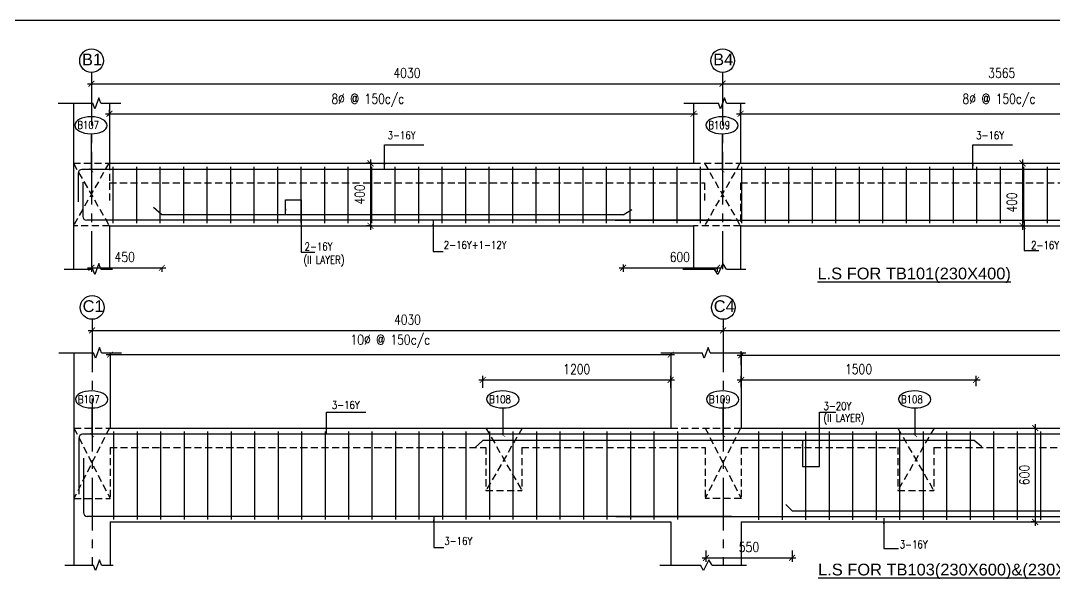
# Model space of a CAD drawing. Header units: millimetres. Extents: x 12977220 to 13113408, y -169657 to -55898.
# Drawn here: x 13080070 to 13086670, y -82151 to -78556 of the extents above; entities that cross this region are included whole.
import ezdxf

# ---------------------------------------------------------------- set-up
doc = ezdxf.new("R2010")
doc.units = ezdxf.units.MM
doc.header["$LTSCALE"] = 3
doc.header["$PDMODE"] = 66
for name, pattern in [('CENTER', [2, 1.25, -0.25, 0.25, -0.25]), ('CENTER2', [1.125, 0.75, -0.125, 0.125, -0.125]), ('HIDDENX2', [0.75, 0.5, -0.25])]:
    doc.linetypes.add(name, pattern=pattern)
for name, color, linetype in [('COLUMN-NAME', 83, 'Continuous'), ('DIM', 9, 'Continuous'), ('FOOTING', 60, 'Continuous'), ('GRID', 8, 'CENTER'), ('GRIDNAME', 83, 'Continuous'), ('MAIN-ROD', 31, 'Continuous'), ('STRIPS-COL-MID', 1, 'Continuous')]:
    doc.layers.add(name, color=color, linetype=linetype)
doc.styles.add('ariel', font='ARIAL.TTF')
doc.styles.add('ROMANS', font='romans.shx', dxfattribs={"width": 0.8})
doc.styles.add('ROMANT', font='romant.shx', dxfattribs={"width": 0.75})
doc.styles.add('STYLE1', font='romans.shx', dxfattribs={"width": 0.8})
doc.dimstyles.new('1NNN', dxfattribs={"dimtxt": 0.5, "dimasz": 0.625, "dimexe": 0.25, "dimexo": 0.25, "dimgap": 0.375, "dimtad": 1, "dimdec": 0, "dimzin": 0, "dimdsep": 46, "dimtxsty": 'ROMANS', "dimblk": 'ARCHTICK', "dimcen": 0.0225, "dimdle": 0.25, "dimclrd": 9, "dimclre": 9, "dimclrt": 4, "dimadec": 0, "dimazin": 0, "dimtfac": 1, "dimtdec": 0, "dimtofl": 0, "dimtmove": 0, "dimatfit": 3, "dimfxl": 1, "dimtvp": 0.25, "dimtolj": 1, "dimtzin": 0, "dimarcsym": 0})
doc.dimstyles.new('DIM', dxfattribs={"dimtxt": 3, "dimasz": 1, "dimexe": 1, "dimexo": 1, "dimgap": 0.5, "dimtad": 1, "dimdec": 0, "dimdsep": 46, "dimtxsty": 'ROMANT', "dimblk": 'DOT', "dimcen": 2, "dimdle": 1, "dimclrd": 9, "dimclre": 9, "dimclrt": 123, "dimadec": 0, "dimazin": 0, "dimtfac": 1, "dimtdec": 0, "dimtmove": 2, "dimatfit": 2, "dimldrblk": 'ARCHTICK', "dimfxl": 1, "dimarcsym": 0})

# ---------------------------------------------------------------- blocks, each defined once
blk = doc.blocks.new('_ARCHTICK')
at = {"color": 0, "linetype": 'ByBlock', "const_width": 0.15}
blk.add_lwpolyline([(-0.5, -0.5), (0.5, 0.5)], dxfattribs=at)
blk = doc.blocks.new('*D780')
at = {"layer": 'Defpoints', "color": 0, "transparency": 16777216}
for p in [(13080521.9, -78957), (13084551.9, -78957), (13084551.9, -78959)]:
    blk.add_point(p, dxfattribs=at)
at = {"layer": 'DIM', "color": 8, "lineweight": -2, "transparency": 16777216}
for p, q in [((13080496.9, -78959), (13084576.9, -78959)), ((13080521.9, -78982), (13080521.9, -78984)), ((13084551.9, -78982), (13084551.9, -78984))]:
    blk.add_line(p, q, dxfattribs=at)
at = {"layer": 'DIM', "color": 8, "lineweight": -2, "transparency": 16777216, "xscale": 37.5, "yscale": 37.5, "zscale": 37.5, "rotation": 180}
blk.add_blockref('_ARCHTICK', (13080521.9, -78959), dxfattribs=at)
at = {"layer": 'DIM', "color": 8, "lineweight": -2, "transparency": 16777216, "xscale": 37.5, "yscale": 37.5, "zscale": 37.5}
blk.add_blockref('_ARCHTICK', (13084551.9, -78959), dxfattribs=at)
at = {"layer": 'DIM', "color": 6, "transparency": 16777216, "insert": (13082536.9, -78890.2), "char_height": 62.5, "attachment_point": 5, "style": 'ROMANS'}
blk.add_mtext('\\A1;4030', dxfattribs=at)
blk = doc.blocks.new('*D781')
at = {"layer": 'Defpoints', "color": 0, "transparency": 16777216}
for p in [(13084551.9, -78960), (13088116.9, -78959), (13088116.9, -78959)]:
    blk.add_point(p, dxfattribs=at)
at = {"layer": 'DIM', "color": 8, "lineweight": -2, "transparency": 16777216}
for p, q in [((13084551.9, -78935), (13084551.9, -78934)), ((13084526.9, -78959), (13088141.9, -78959))]:
    blk.add_line(p, q, dxfattribs=at)
at = {"layer": 'DIM', "color": 8, "lineweight": -2, "transparency": 16777216, "xscale": 37.5, "yscale": 37.5, "zscale": 37.5, "rotation": 180}
blk.add_blockref('_ARCHTICK', (13084551.9, -78959), dxfattribs=at)
at = {"layer": 'DIM', "color": 8, "lineweight": -2, "transparency": 16777216, "xscale": 37.5, "yscale": 37.5, "zscale": 37.5}
blk.add_blockref('_ARCHTICK', (13088116.9, -78959), dxfattribs=at)
at = {"layer": 'DIM', "color": 6, "transparency": 16777216, "insert": (13086334.4, -78890.2), "char_height": 62.5, "attachment_point": 5, "style": 'ROMANS'}
blk.add_mtext('\\A1;3565', dxfattribs=at)
blk = doc.blocks.new('*D783')
at = {"layer": 'Defpoints', "color": 0, "transparency": 16777216}
for p in [(13087966.9, -79132.7), (13084666.9, -79188.1), (13087966.9, -79150.7)]:
    blk.add_point(p, dxfattribs=at)
at = {"layer": 'DIM', "color": 8, "lineweight": -2, "transparency": 16777216}
for p, q in [((13084666.9, -79163.1), (13084666.9, -79125.7)), ((13084641.9, -79150.7), (13087991.9, -79150.7)), ((13087966.9, -79157.7), (13087966.9, -79175.7))]:
    blk.add_line(p, q, dxfattribs=at)
at = {"layer": 'DIM', "color": 8, "lineweight": -2, "transparency": 16777216, "xscale": 37.5, "yscale": 37.5, "zscale": 37.5, "rotation": 180}
blk.add_blockref('_ARCHTICK', (13084666.9, -79150.7), dxfattribs=at)
at = {"layer": 'DIM', "color": 8, "lineweight": -2, "transparency": 16777216, "xscale": 37.5, "yscale": 37.5, "zscale": 37.5}
blk.add_blockref('_ARCHTICK', (13087966.9, -79150.7), dxfattribs=at)
at = {"layer": 'DIM', "color": 6, "transparency": 16777216, "insert": (13086316.9, -79065.6), "char_height": 62.5, "attachment_point": 5, "style": 'ROMANS'}
blk.add_mtext('\\A1;8%%C @ 150c/c', dxfattribs=at)
blk = doc.blocks.new('*D786')
at = {"layer": 'Defpoints', "color": 0, "transparency": 16777216}
for p in [(13080521.9, -80095.1), (13080971.9, -80116.6), (13080971.9, -80134.6)]:
    blk.add_point(p, dxfattribs=at)
at = {"layer": 'DIM', "color": 8, "lineweight": -2, "transparency": 16777216}
for p, q in [((13080521.9, -80120.1), (13080521.9, -80159.6)), ((13080496.9, -80134.6), (13080996.9, -80134.6)), ((13080971.9, -80141.6), (13080971.9, -80159.6))]:
    blk.add_line(p, q, dxfattribs=at)
at = {"layer": 'DIM', "color": 8, "lineweight": -2, "transparency": 16777216, "xscale": 37.5, "yscale": 37.5, "zscale": 37.5, "rotation": 180}
blk.add_blockref('_ARCHTICK', (13080521.9, -80134.6), dxfattribs=at)
at = {"layer": 'DIM', "color": 8, "lineweight": -2, "transparency": 16777216, "xscale": 37.5, "yscale": 37.5, "zscale": 37.5}
blk.add_blockref('_ARCHTICK', (13080971.9, -80134.6), dxfattribs=at)
at = {"layer": 'DIM', "color": 6, "transparency": 16777216, "insert": (13080734.4, -80065.9), "char_height": 62.5, "attachment_point": 5, "style": 'ROMANS'}
blk.add_mtext('\\A1;450', dxfattribs=at)
blk = doc.blocks.new('*D787')
at = {"layer": 'Defpoints', "color": 0, "transparency": 16777216}
for p in [(13086467.5, -79467.1), (13086467.5, -79867.1), (13086467.5, -79867.1)]:
    blk.add_point(p, dxfattribs=at)
at = {"layer": 'DIM', "color": 8, "lineweight": -2, "transparency": 16777216}
blk.add_line((13086467.5, -79442.1), (13086467.5, -79892.1), dxfattribs=at)
at = {"layer": 'DIM', "color": 8, "lineweight": -2, "transparency": 16777216, "xscale": 37.5, "yscale": 37.5, "zscale": 37.5}
for p, rotation in [((13086467.5, -79467.1), 90), ((13086467.5, -79867.1), 270)]:
    blk.add_blockref('_ARCHTICK', p, dxfattribs=dict(at, rotation=rotation))
at = {"layer": 'DIM', "color": 6, "transparency": 16777216, "insert": (13086398.8, -79717.1), "char_height": 62.5, "attachment_point": 5, "rotation": 90, "style": 'ROMANS'}
blk.add_mtext('\\A1;400', dxfattribs=at)
blk = doc.blocks.new('_Dot')
at = {"color": 0, "linetype": 'ByBlock', "lineweight": -2}
blk.add_line((-0.5, 0), (-1, 0), dxfattribs=at)
at = {"color": 0, "linetype": 'ByBlock', "const_width": 0.5}
blk.add_lwpolyline([(-0.25, 0, 1), (0.25, 0, 1)], format="xyb", close=True, dxfattribs=at)
blk = doc.blocks.new('*D788')
at = {"layer": 'Defpoints', "color": 0, "transparency": 16777216}
for p in [(13082338.1, -79467.1), (13082304.2, -79867.1), (13082338.1, -79867.1)]:
    blk.add_point(p, dxfattribs=at)
at = {"layer": 'DIM', "color": 8, "lineweight": -2, "transparency": 16777216}
for p, q in [((13082304.2, -79442.1), (13082304.2, -79892.1)), ((13082313.1, -79467.1), (13082279.2, -79467.1)), ((13082313.1, -79867.1), (13082279.2, -79867.1))]:
    blk.add_line(p, q, dxfattribs=at)
at = {"layer": 'DIM', "color": 8, "lineweight": -2, "transparency": 16777216, "xscale": 37.5, "yscale": 37.5, "zscale": 37.5}
for p, rotation in [((13082304.2, -79467.1), 90), ((13082304.2, -79867.1), 270)]:
    blk.add_blockref('_ARCHTICK', p, dxfattribs=dict(at, rotation=rotation))
at = {"layer": 'DIM', "color": 6, "transparency": 16777216, "insert": (13082235.5, -79667.1), "char_height": 62.5, "attachment_point": 5, "rotation": 90, "style": 'ROMANS'}
blk.add_mtext('\\A1;400', dxfattribs=at)
blk = doc.blocks.new('*D789')
at = {"layer": 'Defpoints', "color": 0, "transparency": 16777216}
for p in [(13084366.9, -79125.5), (13080636.9, -79188.1), (13084366.9, -79150.7)]:
    blk.add_point(p, dxfattribs=at)
at = {"layer": 'DIM', "color": 8, "lineweight": -2, "transparency": 16777216}
for p, q in [((13080636.9, -79163.1), (13080636.9, -79125.7)), ((13080611.9, -79150.7), (13084391.9, -79150.7)), ((13084366.9, -79150.5), (13084366.9, -79175.7))]:
    blk.add_line(p, q, dxfattribs=at)
at = {"layer": 'DIM', "color": 8, "lineweight": -2, "transparency": 16777216, "xscale": 37.5, "yscale": 37.5, "zscale": 37.5, "rotation": 180}
blk.add_blockref('_ARCHTICK', (13080636.9, -79150.7), dxfattribs=at)
at = {"layer": 'DIM', "color": 8, "lineweight": -2, "transparency": 16777216, "xscale": 37.5, "yscale": 37.5, "zscale": 37.5}
blk.add_blockref('_ARCHTICK', (13084366.9, -79150.7), dxfattribs=at)
at = {"layer": 'DIM', "color": 6, "transparency": 16777216, "insert": (13082286.9, -79065.6), "char_height": 62.5, "attachment_point": 5, "style": 'ROMANS'}
blk.add_mtext('\\A1;8%%C @ 150c/c', dxfattribs=at)
blk = doc.blocks.new('*D790')
at = {"layer": 'Defpoints', "color": 0, "transparency": 16777216}
for p in [(13083916.9, -80087.9), (13084516.9, -80116.6), (13084516.9, -80134.6)]:
    blk.add_point(p, dxfattribs=at)
at = {"layer": 'DIM', "color": 8, "lineweight": -2, "transparency": 16777216}
for p, q in [((13083916.9, -80112.9), (13083916.9, -80159.6)), ((13083891.9, -80134.6), (13084541.9, -80134.6)), ((13084516.9, -80141.6), (13084516.9, -80159.6))]:
    blk.add_line(p, q, dxfattribs=at)
at = {"layer": 'DIM', "color": 8, "lineweight": -2, "transparency": 16777216, "xscale": 37.5, "yscale": 37.5, "zscale": 37.5, "rotation": 180}
blk.add_blockref('_ARCHTICK', (13083916.9, -80134.6), dxfattribs=at)
at = {"layer": 'DIM', "color": 8, "lineweight": -2, "transparency": 16777216, "xscale": 37.5, "yscale": 37.5, "zscale": 37.5}
blk.add_blockref('_ARCHTICK', (13084516.9, -80134.6), dxfattribs=at)
at = {"layer": 'DIM', "color": 6, "transparency": 16777216, "insert": (13084279.4, -80065.9), "char_height": 62.5, "attachment_point": 5, "style": 'ROMANS'}
blk.add_mtext('\\A1;600', dxfattribs=at)
blk = doc.blocks.new('*D791')
at = {"layer": 'Defpoints', "color": 0, "transparency": 16777216}
for p in [(13080525.8, -80533.1), (13084555.8, -80533.1), (13084555.8, -80535.1)]:
    blk.add_point(p, dxfattribs=at)
at = {"layer": 'DIM', "color": 8, "lineweight": -2, "transparency": 16777216}
for p, q in [((13080500.8, -80535.1), (13084580.8, -80535.1)), ((13080525.8, -80558.1), (13080525.8, -80560.1)), ((13084555.8, -80558.1), (13084555.8, -80560.1))]:
    blk.add_line(p, q, dxfattribs=at)
at = {"layer": 'DIM', "color": 8, "lineweight": -2, "transparency": 16777216, "xscale": 37.5, "yscale": 37.5, "zscale": 37.5, "rotation": 180}
blk.add_blockref('_ARCHTICK', (13080525.8, -80535.1), dxfattribs=at)
at = {"layer": 'DIM', "color": 8, "lineweight": -2, "transparency": 16777216, "xscale": 37.5, "yscale": 37.5, "zscale": 37.5}
blk.add_blockref('_ARCHTICK', (13084555.8, -80535.1), dxfattribs=at)
at = {"layer": 'DIM', "color": 6, "transparency": 16777216, "insert": (13082540.8, -80466.3), "char_height": 62.5, "attachment_point": 5, "style": 'ROMANS'}
blk.add_mtext('\\A1;4030', dxfattribs=at)
blk = doc.blocks.new('*D792')
at = {"layer": 'Defpoints', "color": 0, "transparency": 16777216}
for p in [(13084555.8, -80536.1), (13089485.8, -80534.7), (13089485.8, -80535.1)]:
    blk.add_point(p, dxfattribs=at)
at = {"layer": 'DIM', "color": 8, "lineweight": -2, "transparency": 16777216}
for p, q in [((13084555.8, -80511.1), (13084555.8, -80510.1)), ((13084530.8, -80535.1), (13089510.8, -80535.1)), ((13089485.8, -80559.7), (13089485.8, -80560.1))]:
    blk.add_line(p, q, dxfattribs=at)
at = {"layer": 'DIM', "color": 8, "lineweight": -2, "transparency": 16777216, "xscale": 37.5, "yscale": 37.5, "zscale": 37.5, "rotation": 180}
blk.add_blockref('_ARCHTICK', (13084555.8, -80535.1), dxfattribs=at)
at = {"layer": 'DIM', "color": 8, "lineweight": -2, "transparency": 16777216, "xscale": 37.5, "yscale": 37.5, "zscale": 37.5}
blk.add_blockref('_ARCHTICK', (13089485.8, -80535.1), dxfattribs=at)
at = {"layer": 'DIM', "color": 6, "transparency": 16777216, "insert": (13087020.8, -80466.3), "char_height": 62.5, "attachment_point": 5, "style": 'ROMANS'}
blk.add_mtext('\\A1;4930', dxfattribs=at)
blk = doc.blocks.new('*D794')
at = {"layer": 'Defpoints', "color": 0, "transparency": 16777216}
for p in [(13080640.8, -80689.6), (13084220.8, -80689.6), (13084220.8, -80689.6)]:
    blk.add_point(p, dxfattribs=at)
at = {"layer": 'DIM', "color": 8, "lineweight": -2, "transparency": 16777216}
blk.add_line((13080615.8, -80689.6), (13084245.8, -80689.6), dxfattribs=at)
at = {"layer": 'DIM', "color": 8, "lineweight": -2, "transparency": 16777216, "xscale": 37.5, "yscale": 37.5, "zscale": 37.5, "rotation": 180}
blk.add_blockref('_ARCHTICK', (13080640.8, -80689.6), dxfattribs=at)
at = {"layer": 'DIM', "color": 8, "lineweight": -2, "transparency": 16777216, "xscale": 37.5, "yscale": 37.5, "zscale": 37.5}
blk.add_blockref('_ARCHTICK', (13084220.8, -80689.6), dxfattribs=at)
at = {"layer": 'DIM', "color": 6, "transparency": 16777216, "insert": (13082430.8, -80604.5), "char_height": 62.5, "attachment_point": 5, "style": 'ROMANS'}
blk.add_mtext('\\A1;10%%C @ 150c/c', dxfattribs=at)
blk = doc.blocks.new('*D795')
at = {"layer": 'Defpoints', "color": 0, "transparency": 16777216}
for p in [(13089370.8, -80693.3), (13084670.8, -80782.2), (13089370.8, -80726.8)]:
    blk.add_point(p, dxfattribs=at)
at = {"layer": 'DIM', "color": 8, "lineweight": -2, "transparency": 16777216}
for p, q in [((13084645.8, -80693.3), (13089395.8, -80693.3)), ((13084670.8, -80757.2), (13084670.8, -80668.3)), ((13089370.8, -80701.8), (13089370.8, -80668.3))]:
    blk.add_line(p, q, dxfattribs=at)
at = {"layer": 'DIM', "color": 8, "lineweight": -2, "transparency": 16777216, "xscale": 37.5, "yscale": 37.5, "zscale": 37.5, "rotation": 180}
blk.add_blockref('_ARCHTICK', (13084670.8, -80693.3), dxfattribs=at)
at = {"layer": 'DIM', "color": 8, "lineweight": -2, "transparency": 16777216, "xscale": 37.5, "yscale": 37.5, "zscale": 37.5}
blk.add_blockref('_ARCHTICK', (13089370.8, -80693.3), dxfattribs=at)
at = {"layer": 'DIM', "color": 6, "transparency": 16777216, "insert": (13087020.8, -80608.2), "char_height": 62.5, "attachment_point": 5, "style": 'ROMANS'}
blk.add_mtext('\\A1;10%%C @ 150c/c', dxfattribs=at)
blk = doc.blocks.new('*D799')
at = {"layer": 'Defpoints', "color": 0, "transparency": 16777216}
for p in [(13086548.2, -81158.5), (13086548.2, -81758.5), (13086563.8, -81758.5)]:
    blk.add_point(p, dxfattribs=at)
at = {"layer": 'DIM', "color": 8, "lineweight": -2, "transparency": 16777216}
for p, q in [((13086548.2, -81133.5), (13086548.2, -81783.5)), ((13086538.8, -81758.5), (13086523.2, -81758.5))]:
    blk.add_line(p, q, dxfattribs=at)
at = {"layer": 'DIM', "color": 8, "lineweight": -2, "transparency": 16777216, "xscale": 37.5, "yscale": 37.5, "zscale": 37.5}
for p, rotation in [((13086548.2, -81158.5), 90), ((13086548.2, -81758.5), 270)]:
    blk.add_blockref('_ARCHTICK', p, dxfattribs=dict(at, rotation=rotation))
at = {"layer": 'DIM', "color": 6, "transparency": 16777216, "insert": (13086479.5, -81458.5), "char_height": 62.5, "attachment_point": 5, "rotation": 90, "style": 'ROMANS'}
blk.add_mtext('\\A1;600', dxfattribs=at)
blk = doc.blocks.new('*D800')
at = {"layer": 'Defpoints', "color": 0, "transparency": 16777216}
for p in [(13084220.8, -80851), (13083020.8, -80927.7), (13084220.8, -80927.7)]:
    blk.add_point(p, dxfattribs=at)
at = {"layer": 'DIM', "color": 8, "lineweight": -2, "transparency": 16777216}
for p, q in [((13083020.8, -80902.7), (13083020.8, -80826)), ((13084220.8, -80902.7), (13084220.8, -80826)), ((13082995.8, -80851), (13084245.8, -80851))]:
    blk.add_line(p, q, dxfattribs=at)
at = {"layer": 'DIM', "color": 8, "lineweight": -2, "transparency": 16777216, "xscale": 37.5, "yscale": 37.5, "zscale": 37.5, "rotation": 180}
blk.add_blockref('_ARCHTICK', (13083020.8, -80851), dxfattribs=at)
at = {"layer": 'DIM', "color": 8, "lineweight": -2, "transparency": 16777216, "xscale": 37.5, "yscale": 37.5, "zscale": 37.5}
blk.add_blockref('_ARCHTICK', (13084220.8, -80851), dxfattribs=at)
at = {"layer": 'DIM', "color": 6, "transparency": 16777216, "insert": (13083620.8, -80782.2), "char_height": 62.5, "attachment_point": 5, "style": 'ROMANS'}
blk.add_mtext('\\A1;1200', dxfattribs=at)
blk = doc.blocks.new('*D801')
at = {"layer": 'Defpoints', "color": 0, "transparency": 16777216}
for p in [(13086170.8, -80851), (13086170.8, -80915.4), (13084670.8, -80923.4)]:
    blk.add_point(p, dxfattribs=at)
at = {"layer": 'DIM', "color": 8, "lineweight": -2, "transparency": 16777216}
for p, q in [((13084670.8, -80898.4), (13084670.8, -80826)), ((13086170.8, -80890.4), (13086170.8, -80826)), ((13084645.8, -80851), (13086195.8, -80851))]:
    blk.add_line(p, q, dxfattribs=at)
at = {"layer": 'DIM', "color": 8, "lineweight": -2, "transparency": 16777216, "xscale": 37.5, "yscale": 37.5, "zscale": 37.5, "rotation": 180}
blk.add_blockref('_ARCHTICK', (13084670.8, -80851), dxfattribs=at)
at = {"layer": 'DIM', "color": 8, "lineweight": -2, "transparency": 16777216, "xscale": 37.5, "yscale": 37.5, "zscale": 37.5}
blk.add_blockref('_ARCHTICK', (13086170.8, -80851), dxfattribs=at)
at = {"layer": 'DIM', "color": 6, "transparency": 16777216, "insert": (13085420.8, -80782.2), "char_height": 62.5, "attachment_point": 5, "style": 'ROMANS'}
blk.add_mtext('\\A1;1500', dxfattribs=at)
blk = doc.blocks.new('*D802')
at = {"layer": 'Defpoints', "color": 0, "transparency": 16777216}
for p in [(13084445.8, -81915.8), (13084995.8, -81915.8), (13084995.8, -81987.8)]:
    blk.add_point(p, dxfattribs=at)
at = {"layer": 'DIM', "color": 8, "lineweight": -2, "transparency": 16777216}
for p, q in [((13084445.8, -81940.8), (13084445.8, -82012.8)), ((13084995.8, -81940.8), (13084995.8, -82012.8)), ((13084420.8, -81987.8), (13085020.8, -81987.8))]:
    blk.add_line(p, q, dxfattribs=at)
at = {"layer": 'DIM', "color": 8, "lineweight": -2, "transparency": 16777216, "xscale": 37.5, "yscale": 37.5, "zscale": 37.5, "rotation": 180}
blk.add_blockref('_ARCHTICK', (13084445.8, -81987.8), dxfattribs=at)
at = {"layer": 'DIM', "color": 8, "lineweight": -2, "transparency": 16777216, "xscale": 37.5, "yscale": 37.5, "zscale": 37.5}
blk.add_blockref('_ARCHTICK', (13084995.8, -81987.8), dxfattribs=at)
at = {"layer": 'DIM', "color": 6, "transparency": 16777216, "insert": (13084720.8, -81919), "char_height": 62.5, "attachment_point": 5, "style": 'ROMANS'}
blk.add_mtext('\\A1;550', dxfattribs=at)

msp = doc.modelspace()

# ---------------------------------------------------------------- linework, layer by layer
at = {"layer": 'COLUMN-NAME', "color": 8, "linetype": 'HIDDENX2', "ltscale": 30}
for p, q in [((13080406.9, -79467.1), (13080636.9, -79467.1)), ((13080632.8, -79467.1), (13080406.9, -79867.1)), ((13080406.9, -79467.1), (13080636.9, -79867.1)), ((13080636.9, -79467.1), (13080636.9, -79617.1)), ((13084366.9, -79467.1), (13084666.9, -79467.1)), ((13084662.8, -79467.1), (13084436.9, -79867.1)), ((13084436.9, -79467.1), (13084666.9, -79867.1)), ((13080636.9, -79592.1), (13084436.9, -79592.1)), ((13080636.9, -79592.1), (13080636.9, -79717.1)), ((13084436.9, -79592.1), (13084436.9, -79717.1)), ((13084666.9, -79592.1), (13087966.9, -79592.1)), ((13084666.9, -79592.1), (13084666.9, -79867.1)), ((13080636.9, -79867.1), (13080406.9, -79867.1)), ((13084666.9, -79867.1), (13084366.9, -79867.1)), ((13080410.8, -81158.5), (13080640.8, -81158.5)), ((13080636.7, -81158.5), (13080410.8, -81608.5)), ((13080410.8, -81158.5), (13080640.8, -81608.5)), ((13083040.8, -81158.5), (13083270.8, -81558.5)), ((13083273.1, -81158.5), (13083040.8, -81558.5)), ((13084220.8, -81158.5), (13084670.8, -81158.5)), ((13084666.7, -81158.5), (13084440.8, -81608.5)), ((13084440.8, -81158.5), (13084670.8, -81608.5)), ((13085670.8, -81158.5), (13085900.8, -81558.5)), ((13085903.1, -81158.5), (13085670.8, -81558.5)), ((13080640.8, -81283.5), (13083040.8, -81283.5)), ((13080640.8, -81283.5), (13080640.8, -81608.5)), ((13083040.8, -81283.5), (13083040.8, -81558.5)), ((13083270.8, -81283.5), (13084440.8, -81283.5)), ((13083270.8, -81283.5), (13083270.8, -81558.5)), ((13084440.8, -81283.5), (13084440.8, -81608.5)), ((13084670.8, -81283.5), (13085670.8, -81283.5)), ((13084670.8, -81283.5), (13084670.8, -81608.5)), ((13085670.8, -81283.5), (13085670.8, -81558.5)), ((13085900.8, -81283.5), (13087970.8, -81283.5)), ((13085900.8, -81283.5), (13085900.8, -81558.5)), ((13083040.8, -81558.5), (13083270.8, -81558.5)), ((13085670.8, -81558.5), (13085900.8, -81558.5)), ((13080410.8, -81608.5), (13080640.8, -81608.5)), ((13084670.8, -81608.5), (13084440.8, -81608.5))]:
    msp.add_line(p, q, dxfattribs=at)
at = {"layer": 'DIM', "color": 1, "linetype": 'ByBlock', "ltscale": 500}
for p, q in [((13080406.9, -79084), (13080406.9, -80142.6)), ((13080636.9, -79084), (13080636.9, -79467.1)), ((13084366.9, -79084), (13084366.9, -79467.1)), ((13084516.9, -79084), (13084516.9, -79084)), ((13084516.9, -79084), (13084517.7, -79084)), ((13084666.9, -79084), (13084666.9, -79083.1)), ((13084666.9, -79084), (13084666.9, -79467.1)), ((13080636.9, -79467.1), (13084366.9, -79467.1)), ((13084666.9, -79467.1), (13087966.9, -79467.1)), ((13080636.9, -79867.1), (13084366.9, -79867.1)), ((13080636.9, -79867.1), (13080636.9, -80142.6)), ((13084366.9, -79867.1), (13084366.9, -80142.6)), ((13084666.9, -79867.1), (13084666.9, -80142.6)), ((13084666.9, -79867.1), (13087966.9, -79867.1)), ((13080410.8, -80678.1), (13080410.8, -82034)), ((13080640.8, -80678.1), (13080640.8, -81158.5)), ((13084220.8, -80678.1), (13084220.8, -81158.5)), ((13084412.8, -80678.1), (13084412.8, -80678.1)), ((13084412.8, -80678.1), (13084413.6, -80678.1)), ((13084670.8, -80678.1), (13084670.8, -80677.2)), ((13084670.8, -80678.1), (13084670.8, -81158.5)), ((13080640.8, -81158.5), (13084220.8, -81158.5)), ((13084670.8, -81158.5), (13087970.8, -81158.5)), ((13080640.8, -81758.5), (13084220.8, -81758.5)), ((13080640.8, -81758.5), (13080640.8, -82034)), ((13084220.8, -81758.5), (13084220.8, -82034)), ((13084670.8, -81758.5), (13084670.8, -82034)), ((13084670.8, -81758.5), (13087970.8, -81758.5))]:
    msp.add_line(p, q, dxfattribs=at)
at = {"layer": 'DIM', "color": 8}
for p, q in [((13085171, -81405.1), (13085171, -81056.4)), ((13085171, -81056.4), (13085275.6, -81056.4))]:
    msp.add_line(p, q, dxfattribs=at)
at = {"layer": 'DIM', "linetype": 'ByBlock', "ltscale": 500}
msp.add_lwpolyline([(13092413.3, -78556), (13072811.3, -78556), (13072811.3, -92416), (13092413.3, -92416)], close=True, dxfattribs=at)
at = {"layer": 'DIM', "color": 1, "linetype": 'ByBlock', "ltscale": 500}
for points in [[(13080581.9, -79084), (13080569.4, -79049.6), (13080544.4, -79118.3), (13080531.9, -79084)], [(13084576.9, -79084), (13084564.4, -79049.6), (13084539.4, -79118.3), (13084526.9, -79084)], [(13080309.9, -79084), (13080531.9, -79084)], [(13080581.9, -79084), (13080709.3, -79084)], [(13084304.9, -79084), (13084526.9, -79084)], [(13084576.9, -79084), (13084697.3, -79084)], [(13080581.9, -80142.6), (13080569.4, -80108.2), (13080544.4, -80176.9), (13080531.9, -80142.6)], [(13084576.9, -80142.6), (13084554.2, -80108.2), (13084521.4, -80176.9), (13084500.5, -80142.6)], [(13080348.1, -80142.6), (13080531.9, -80142.6)], [(13080581.9, -80142.6), (13080656.8, -80142.6)], [(13084297.9, -80142.6), (13084500.5, -80142.6)], [(13084576.9, -80142.6), (13084701.6, -80142.6)], [(13080585.8, -80678.1), (13080573.3, -80643.8), (13080548.3, -80712.4), (13080535.8, -80678.1)], [(13084472.8, -80678.1), (13084460.3, -80643.8), (13084435.3, -80712.4), (13084422.8, -80678.1)], [(13080313.7, -80678.1), (13080535.8, -80678.1)], [(13080585.8, -80678.1), (13080713.2, -80678.1)], [(13084158.7, -80678.1), (13084422.8, -80678.1)], [(13084472.8, -80678.1), (13084701.1, -80678.1)], [(13080352, -82034), (13080535.8, -82034)], [(13080585.8, -82034), (13080573.3, -81999.6), (13080548.3, -82068.3), (13080535.8, -82034)], [(13080585.8, -82034), (13080660.7, -82034)], [(13084151.8, -82034), (13084410.1, -82034)], [(13084486.5, -82034), (13084463.7, -81999.6), (13084430.9, -82068.3), (13084410.1, -82034)], [(13084486.5, -82034), (13084705.5, -82034)]]:
    msp.add_lwpolyline(points, dxfattribs=at)
at = {"layer": 'FOOTING', "color": 6, "linetype": 'ByBlock', "extrusion": (0, 0, -1)}
for centre in [(13080519.2, -79224.2), (13084548.4, -79224.4), (13080523.1, -80975.8), (13083149.1, -80975.9), (13084552.3, -80975.9), (13085779.1, -80975.9)]:
    msp.add_ellipse(centre, major_axis=(103.6, -1.2), ratio=0.52435, dxfattribs=at)
at = {"layer": 'GRID', "linetype": 'CENTER2', "ltscale": 150}
for p, q in [((13080521.9, -78887.6), (13080521.9, -80142.6)), ((13084551.9, -78887.6), (13084551.9, -80142.6)), ((13080525.8, -80463.8), (13080525.8, -82034)), ((13084555.8, -80463.8), (13084555.8, -82034))]:
    msp.add_line(p, q, dxfattribs=at)
at = {"layer": 'GRIDNAME'}
for centre in [(13080522.9, -78811.8), (13084552.9, -78811.8), (13080526.8, -80387.9), (13084556.8, -80387.9)]:
    msp.add_circle(centre, 75.8, dxfattribs=at)
at = {"layer": 'MAIN-ROD', "color": 2, "linetype": 'ByBlock', "ltscale": 500}
for p, q in [((13092165.7, -79507), (13080461.9, -79507)), ((13080436.9, -79532), (13080436.9, -79712.6)), ((13080466.9, -79586.8), (13080466.9, -79806.3)), ((13080971.9, -79795.5), (13080917.5, -79750.4)), ((13083916.9, -79795.5), (13083971.7, -79762.9)), ((13084606.2, -79831.3), (13080491.9, -79831.3)), ((13083916.9, -79795.5), (13080971.9, -79795.5)), ((13083866.9, -79831.3), (13088766.4, -79831.3)), ((13080440.8, -81223.4), (13080440.8, -81581)), ((13092169.6, -81198.4), (13080465.8, -81198.4)), ((13082971.3, -81282.2), (13083020.8, -81238.3)), ((13086158.3, -81238.3), (13083020.8, -81238.3)), ((13086207.8, -81278.5), (13086158.3, -81238.3)), ((13080470.8, -81351.7), (13080470.8, -81697.7)), ((13084995.8, -81686.9), (13084955.5, -81646.7)), ((13084995.8, -81686.9), (13088935.8, -81686.9)), ((13084610, -81722.7), (13080495.8, -81722.7)), ((13083870.8, -81722.7), (13088770.3, -81722.7))]:
    msp.add_line(p, q, dxfattribs=at)
for centre, start, end in [((13080461.9, -79532), 90, 180), ((13080491.9, -79806.3, 0), 180, 270), ((13080465.8, -81223.4), 90, 180), ((13080495.8, -81697.7, 0), 180, 270)]:
    msp.add_arc(centre, 25, start, end, dxfattribs=at)
at = {"layer": 'STRIPS-COL-MID', "color": 8, "linetype": 'Continuous'}
for p, q in [((13080659.7, -79489.9), (13080659.7, -79850.6)), ((13080809.7, -79489.9), (13080809.7, -79850.6)), ((13080959.7, -79489.9), (13080959.7, -79850.6)), ((13081109.7, -79489.9), (13081109.7, -79850.6)), ((13081259.7, -79489.9), (13081259.7, -79850.6)), ((13081409.7, -79489.9), (13081409.7, -79850.6)), ((13081559.7, -79489.9), (13081559.7, -79850.6)), ((13081709.7, -79489.9), (13081709.7, -79850.6)), ((13081859.7, -79489.9), (13081859.7, -79850.6)), ((13082009.7, -79489.9), (13082009.7, -79850.6)), ((13082159.7, -79489.9), (13082159.7, -79850.6)), ((13082309.7, -79489.9), (13082309.7, -79850.6)), ((13082459.7, -79489.9), (13082459.7, -79850.6)), ((13082609.7, -79489.9), (13082609.7, -79850.6)), ((13082759.7, -79489.9), (13082759.7, -79850.6)), ((13082909.7, -79489.9), (13082909.7, -79850.6)), ((13083059.7, -79489.9), (13083059.7, -79850.6)), ((13083209.7, -79489.9), (13083209.7, -79850.6)), ((13083359.7, -79489.9), (13083359.7, -79850.6)), ((13083509.7, -79489.9), (13083509.7, -79850.6)), ((13083659.7, -79489.9), (13083659.7, -79850.6)), ((13083809.7, -79489.9), (13083809.7, -79850.6)), ((13083959.7, -79489.9), (13083959.7, -79850.6)), ((13084109.7, -79489.9), (13084109.7, -79850.6)), ((13084259.7, -79489.9), (13084259.7, -79850.6)), ((13084409.7, -79489.9), (13084409.7, -79850.6)), ((13084673.6, -79489.9), (13084673.6, -79850.6)), ((13084823.6, -79489.9), (13084823.6, -79850.6)), ((13084973.6, -79489.9), (13084973.6, -79850.6)), ((13085123.6, -79489.9), (13085123.6, -79850.6)), ((13085273.6, -79489.9), (13085273.6, -79850.6)), ((13085423.6, -79489.9), (13085423.6, -79850.6)), ((13085573.6, -79489.9), (13085573.6, -79850.6)), ((13085723.6, -79489.9), (13085723.6, -79850.6)), ((13085873.6, -79489.9), (13085873.6, -79850.6)), ((13086023.6, -79489.9), (13086023.6, -79850.6)), ((13086173.6, -79489.9), (13086173.6, -79850.6)), ((13086323.6, -79489.9), (13086323.6, -79850.6)), ((13086473.6, -79489.9), (13086473.6, -79850.6)), ((13086623.6, -79489.9), (13086623.6, -79850.6)), ((13081861.3, -79700.9), (13081861.3, -80035.8)), ((13081861.3, -80035.8), (13081948.1, -80035.8)), ((13080663.6, -81181.3), (13080663.6, -81742)), ((13080813.6, -81181.3), (13080813.6, -81742)), ((13080963.6, -81181.3), (13080963.6, -81742)), ((13081113.6, -81181.3), (13081113.6, -81742)), ((13081263.6, -81181.3), (13081263.6, -81742)), ((13081413.6, -81181.3), (13081413.6, -81742)), ((13081563.6, -81181.3), (13081563.6, -81742)), ((13081713.6, -81181.3), (13081713.6, -81742)), ((13081863.6, -81181.3), (13081863.6, -81742)), ((13082013.6, -81181.3), (13082013.6, -81742)), ((13082163.6, -81181.3), (13082163.6, -81742)), ((13082313.6, -81181.3), (13082313.6, -81742)), ((13082463.6, -81181.3), (13082463.6, -81742)), ((13082613.6, -81181.3), (13082613.6, -81742)), ((13082763.6, -81181.3), (13082763.6, -81742)), ((13082913.6, -81181.3), (13082913.6, -81742)), ((13083063.6, -81181.3), (13083063.6, -81742)), ((13083213.6, -81181.3), (13083213.6, -81742)), ((13083363.6, -81181.3), (13083363.6, -81742)), ((13083513.6, -81181.3), (13083513.6, -81742)), ((13083663.6, -81181.3), (13083663.6, -81742)), ((13083813.6, -81181.3), (13083813.6, -81742)), ((13083963.6, -81181.3), (13083963.6, -81742)), ((13084113.6, -81181.3), (13084113.6, -81742)), ((13084263.6, -81181.3), (13084263.6, -81742)), ((13084782.5, -81181.4), (13084782.5, -81744.3)), ((13084932.5, -81181.4), (13084932.5, -81744.3)), ((13085082.5, -81181.4), (13085082.5, -81744.3)), ((13085232.5, -81181.4), (13085232.5, -81744.3)), ((13085382.5, -81181.4), (13085382.5, -81744.3)), ((13085532.5, -81181.4), (13085532.5, -81744.3)), ((13085682.5, -81181.4), (13085682.5, -81744.3)), ((13085832.5, -81181.4), (13085832.5, -81744.3)), ((13085982.5, -81181.4), (13085982.5, -81744.3)), ((13086132.5, -81181.4), (13086132.5, -81744.3)), ((13086282.5, -81181.4), (13086282.5, -81744.3)), ((13086432.5, -81181.4), (13086432.5, -81744.3)), ((13086582.5, -81181.4), (13086582.5, -81744.3))]:
    msp.add_line(p, q, dxfattribs=at)

# ---------------------------------------------------------------- texts
at = {"layer": 'FOOTING', "color": 6, "linetype": 'ByBlock', "style": 'STYLE1', "width": 0.8}
for s, p in [('B107', (13080431.7, -79248)), ('B109', (13084460.9, -79248.2)), ('3-16Y', (13082413.6, -79313.4)), ('3-16Y', (13086171.4, -79313.4)), ('2-16Y', (13081883, -80023.8)), ('2-16Y+1-12Y', (13082771.8, -80014.1)), ('2-16Y+1-12Y', (13086522.5, -80015.1)), ('(II LAYER)', (13081876.1, -80109)), ('B107', (13080435.6, -80999.6)), ('B108', (13083061.5, -80999.7)), ('B109', (13084464.7, -80999.7)), ('B108', (13085691.5, -80999.7)), ('3-16Y', (13082057, -81036.4)), ('3-20Y', (13085196.1, -81043.3)), ('(II LAYER)', (13085196.1, -81119.7)), ('3-16Y', (13082775.6, -81905.5)), ('3-16Y', (13085683.1, -81927.2))]:
    msp.add_text(s, height=50, dxfattribs=at).set_placement(p)
at = {"layer": 'GRIDNAME', "style": 'ariel'}
for s, p in [('B1', (13080462, -78841.3)), ('B4', (13084492, -78841.3)), ('C1', (13080465.9, -80417.4)), ('C4', (13084495.9, -80417.4))]:
    msp.add_text(s, height=75, rotation=360, dxfattribs=at).set_placement(p)
at = {"layer": 'GRIDNAME', "color": 2, "style": 'ariel'}
for s, p in [('%%UL.S FOR TB101(230X400)', (13085158.3, -80208.7)), ('%%UL.S FOR TB103(230X600)&(230X300)', (13085162.2, -82100.1))]:
    msp.add_text(s, height=75, rotation=0, dxfattribs=at).set_placement(p)

# ---------------------------------------------------------------- dimensions: what is measured, and where the dimension line sits
at = {"layer": 'DIM', "color": 8}
for base, p1, p2, picture, middle in [((13084551.9, -78959), (13080521.9, -78957), (13084551.9, -78957), '*D780', (13082536.9, -78890.2)), ((13088116.9, -78959), (13084551.9, -78960), (13088116.9, -78959), '*D781', (13086334.4, -78890.2)), ((13084555.8, -80535.1), (13080525.8, -80533.1), (13084555.8, -80533.1), '*D791', (13082540.8, -80466.3)), ((13089485.8, -80535.1), (13084555.8, -80536.1), (13089485.8, -80534.7), '*D792', (13087020.8, -80466.3)), ((13084220.8, -80851), (13083020.8, -80927.7), (13084220.8, -80927.7), '*D800', (13083620.8, -80782.2)), ((13086170.8, -80851), (13084670.8, -80923.4), (13086170.8, -80915.4), '*D801', (13085420.8, -80782.2)), ((13084995.8, -81987.8), (13084445.8, -81915.8), (13084995.8, -81915.8), '*D802', (13084720.8, -81919))]:
    dim = msp.add_linear_dim(base=base, p1=p1, p2=p2, dimstyle='1NNN', override={"dimscale": 25, "dimtxt": 2.5, "dimasz": 1.5, "dimexe": 1, "dimexo": 1, "dimgap": 1.5, "dimcen": 0.09, "dimdle": 1, "dimclrd": 8, "dimclre": 8, "dimclrt": 6, "dimtvp": 1}, dxfattribs=at)
    dim.commit()
    dim.dimension.update_dxf_attribs({"geometry": picture, "text_midpoint": middle})
for base, p1, p2, text, picture, middle in [((13084366.9, -79150.7), (13080636.9, -79188.1), (13084366.9, -79125.5), '8%%C @ 150c/c', '*D789', (13082286.9, -79150.7)), ((13087966.9, -79150.7), (13084666.9, -79188.1), (13087966.9, -79132.7), '8%%C @ 150c/c', '*D783', (13086316.9, -79150.7)), ((13084220.8, -80689.6), (13080640.8, -80689.6), (13084220.8, -80689.6), '10%%C @ 150c/c', '*D794', (13082430.8, -80689.6)), ((13089370.8, -80693.3), (13084670.8, -80782.2), (13089370.8, -80726.8), '10%%C @ 150c/c', '*D795', (13087020.8, -80693.3))]:
    dim = msp.add_linear_dim(base=base, p1=p1, p2=p2, text=text, dimstyle='1NNN', override={"dimscale": 25, "dimtxt": 2.5, "dimasz": 1.5, "dimexe": 1, "dimexo": 1, "dimgap": 1.5, "dimcen": 0.09, "dimdle": 1, "dimclrd": 8, "dimclre": 8, "dimclrt": 6, "dimtvp": 1}, dxfattribs=at)
    dim.commit()
    dim.dimension.update_dxf_attribs({"geometry": picture, "text_midpoint": middle, "dimtype": 160})
dim = msp.add_linear_dim(base=(13082304.2, -79867.1), p1=(13082338.1, -79467.1), p2=(13082338.1, -79867.1), angle=90, dimstyle='1NNN', override={"dimscale": 25, "dimtxt": 2.5, "dimasz": 1.5, "dimexe": 1, "dimexo": 1, "dimgap": 1.5, "dimcen": 0.09, "dimdle": 1, "dimclrd": 8, "dimclre": 8, "dimclrt": 6, "dimtvp": 1}, dxfattribs=at)
dim.commit()
dim.dimension.update_dxf_attribs({"geometry": '*D788', "text_midpoint": (13082235.5, -79667.1)})
for base, p1, p2, picture, middle in [((13086467.5, -79867.1), (13086467.5, -79467.1), (13086467.5, -79867.1), '*D787', (13086467.5, -79717.1)), ((13086548.2, -81758.5), (13086548.2, -81158.5), (13086563.8, -81758.5), '*D799', (13086548.2, -81458.5))]:
    dim = msp.add_linear_dim(base=base, p1=p1, p2=p2, angle=90, dimstyle='1NNN', override={"dimscale": 25, "dimtxt": 2.5, "dimasz": 1.5, "dimexe": 1, "dimexo": 1, "dimgap": 1.5, "dimcen": 0.09, "dimdle": 1, "dimclrd": 8, "dimclre": 8, "dimclrt": 6, "dimtvp": 1}, dxfattribs=at)
    dim.commit()
    dim.dimension.update_dxf_attribs({"geometry": picture, "text_midpoint": middle, "dimtype": 160})
for base, p1, p2, picture, middle in [((13080971.9, -80134.6), (13080521.9, -80095.1), (13080971.9, -80116.6), '*D786', (13080734.4, -80134.6)), ((13084516.9, -80134.6), (13083916.9, -80087.9), (13084516.9, -80116.6), '*D790', (13084279.4, -80134.6))]:
    dim = msp.add_linear_dim(base=base, p1=p1, p2=p2, dimstyle='1NNN', override={"dimscale": 25, "dimtxt": 2.5, "dimasz": 1.5, "dimexe": 1, "dimexo": 1, "dimgap": 1.5, "dimcen": 0.09, "dimdle": 1, "dimclrd": 8, "dimclre": 8, "dimclrt": 6, "dimtvp": 1}, dxfattribs=at)
    dim.commit()
    dim.dimension.update_dxf_attribs({"geometry": picture, "text_midpoint": middle, "dimtype": 160})

# ---------------------------------------------------------------- leaders
for points in [[(13082392.6, -79507), (13082392.6, -79349.7), (13082645.6, -79349.7)], [(13086150.5, -79507), (13086150.5, -79349.7), (13086403.5, -79349.7)], [(13081761.4, -79795.5), (13081761.4, -79700.9), (13081861.3, -79700.9)], [(13082703.9, -79831.3), (13082703.9, -80030.4), (13082767.4, -80030.4)], [(13086478.1, -79830.9), (13086478.1, -80024.2), (13086572, -80024.2)], [(13082022.1, -81198.4), (13082022.1, -81056.4), (13082275.1, -81056.4)], [(13085062.1, -81238.3), (13085062.1, -81405.1), (13085171, -81405.1)], [(13082707.8, -81722.7), (13082707.8, -81921.8), (13082771.3, -81921.8)], [(13085582.4, -81733.9), (13085582.4, -81927.2), (13085676.3, -81927.2)]]:
    msp.add_leader(points, dimstyle='1NNN', override={"dimscale": 25, "dimtxt": 2.5, "dimasz": 1.5, "dimexe": 1, "dimexo": 1, "dimgap": 1.5, "dimcen": 0.09, "dimdle": 1, "dimclrd": 8, "dimclre": 8, "dimclrt": 6, "dimtvp": 1}, dxfattribs=at)
at = {"layer": 'FOOTING', "linetype": 'ByBlock', "ltscale": 500}
for points in [[(13080521.9, -79512.1), (13080521.9, -79277.9)], [(13084551.1, -79512.2), (13084551.1, -79278)], [(13080525.8, -81203.5), (13080525.8, -81029.4)], [(13083151.8, -81203.6), (13083151.8, -81029.6)], [(13084555, -81203.6), (13084555, -81029.6)], [(13085781.8, -81203.6), (13085781.8, -81029.6)]]:
    msp.add_leader(points, dimstyle='DIM', override={"dimscale": 25, "dimclrt": 6}, dxfattribs=at)

doc.saveas('drawing.dxf')
